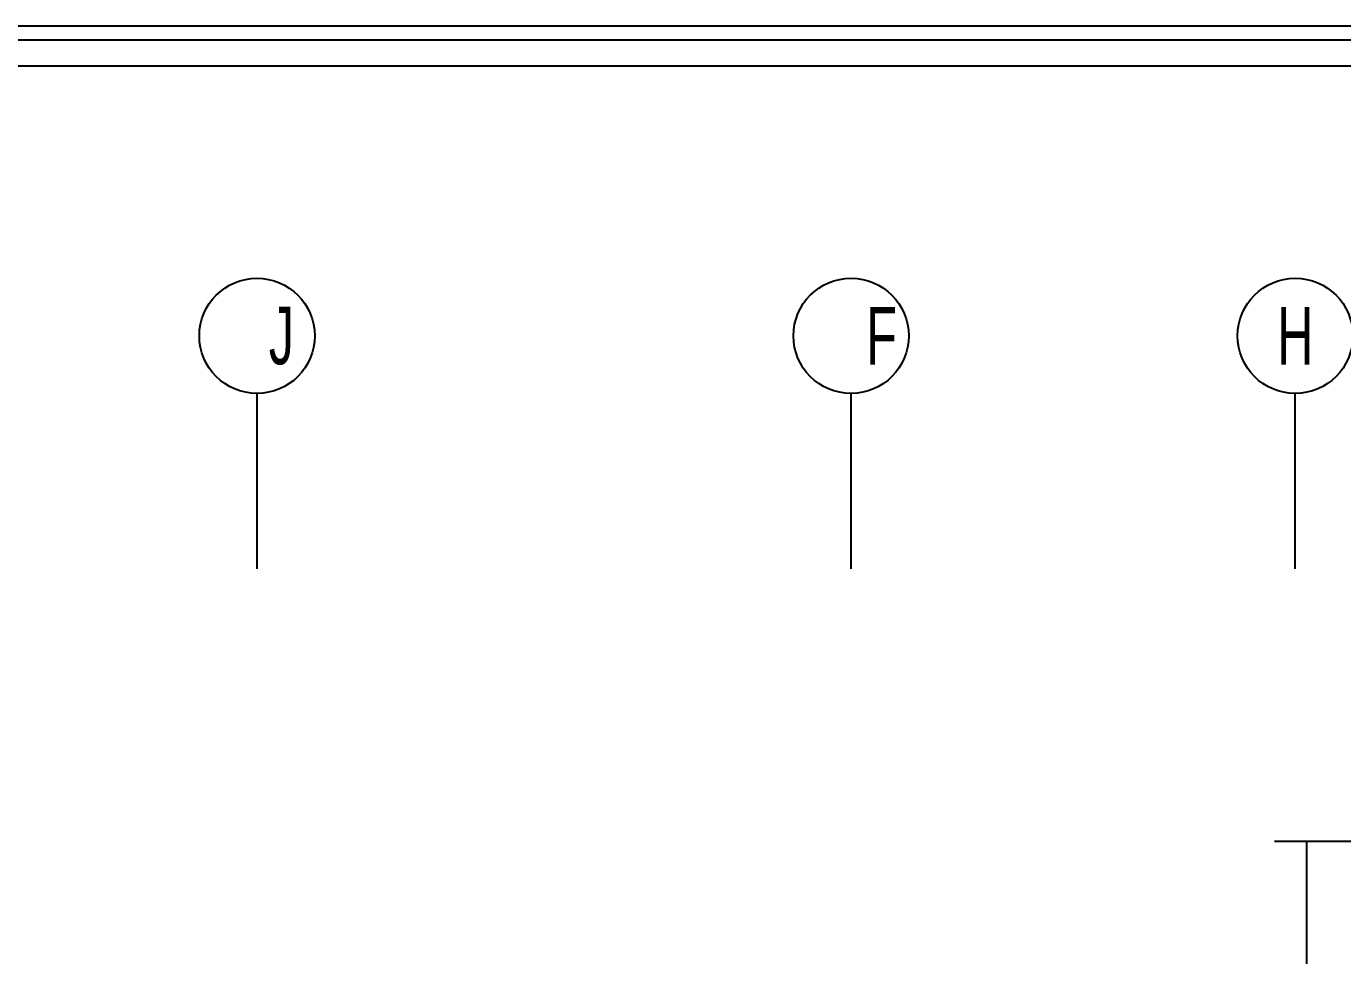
# Model space of a CAD drawing. Header units: metres. Extents: x -658 to -58, y -713 to -118.
# Drawn here: x -82.35 to -70.94, y -126.84 to -118.77 of the extents above; entities that cross this region are included whole.
import ezdxf

# ---------------------------------------------------------------- set-up
doc = ezdxf.new("R2010")
doc.units = ezdxf.units.M
doc.header["$LTSCALE"] = 100
doc.layers.add('Fram', color=7, linetype='Continuous', lineweight=25)
doc.layers.add('plan', color=8, linetype='Continuous')
doc.styles.add('XARB', font='xarb.shx', dxfattribs={"width": 0.65})

# ---------------------------------------------------------------- blocks, each defined once
blk = doc.blocks.new('G5GT5ET53')
at = {"ltscale": 0.025}
for p, q in [((-199.105, -123.48), (-199.105, -121.959)), ((-193.955, -123.48), (-193.955, -121.959)), ((-190.105, -123.48), (-190.105, -121.959))]:
    blk.add_line(p, q, dxfattribs=at)
for centre in [(-199.105, -121.459), (-193.955, -121.459), (-190.105, -121.459)]:
    blk.add_circle(centre, 0.5)
at = {"char_height": 0.5, "width": 0.84167, "attachment_point": 5, "style": 'XARB'}
for s, insert in [('J', (-198.894, -121.459)), ('F', (-193.691, -121.459)), ('H', (-190.105, -121.459))]:
    blk.add_mtext(s, dxfattribs=dict(at, insert=insert))
blk = doc.blocks.new('A$Cc2be8e3e')
at = {"layer": 'plan'}
blk.add_line((-1.803, 21.309), (-1.803, 22.619), dxfattribs=at)
blk.add_lwpolyline([(-2.082, 22.619), (-1.317, 22.619, -0.414214), (-1.217, 22.519), (-1.217, 22.315), (-0.889, 22.915), (-0.889, 22.719, 0.414214), (-0.789, 22.619), (0, 22.619)], format="xyb", dxfattribs=at)
blk.add_blockref('G5GT5ET53', (188.202, 148.461), dxfattribs=at)
blk = doc.blocks.new('Fram')
for p, q in [((-0.2175, 28.7104), (-40.6907, 28.7104)), ((-0.302, 28.626), (-40.6063, 28.626)), ((-0.4575, 28.4705), (-40.4507, 28.4705))]:
    blk.add_line(p, q)

msp = doc.modelspace()

# ---------------------------------------------------------------- block references
at = {"layer": 'Fram', "linetype": 'Continuous', "xscale": 1.443331752045014, "yscale": 1.443331752045014, "zscale": 1.443331752045014}
msp.add_blockref('Fram', (-59.973, -160.212), dxfattribs=at)
at = {"layer": 'plan'}
msp.add_blockref('A$Cc2be8e3e', (-69.448, -148.461), dxfattribs=at)

doc.saveas('drawing.dxf')
